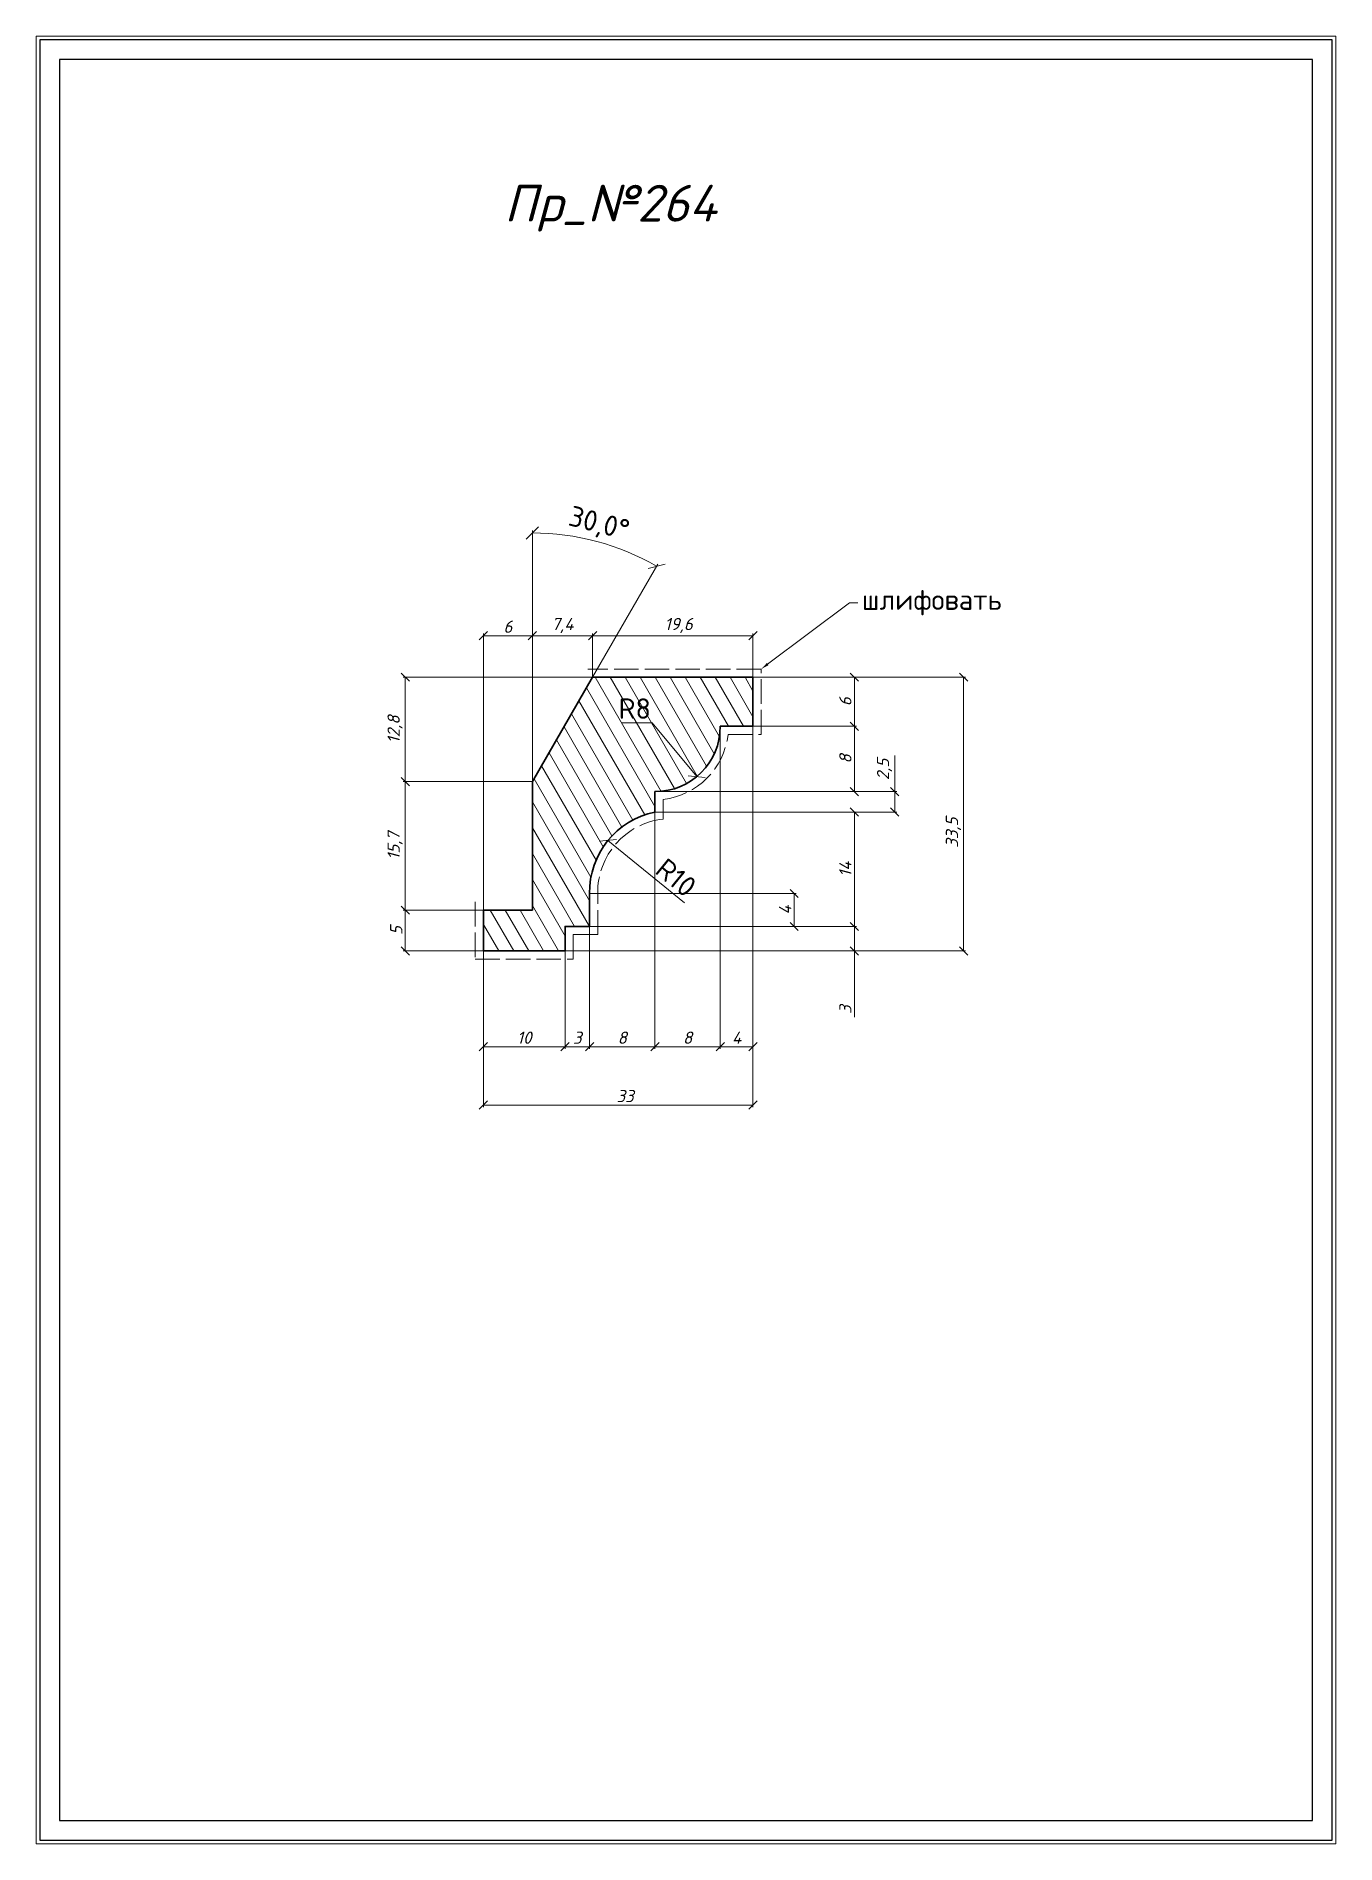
# Model space of a CAD drawing. Header units: millimetres. Extents: x 867 to 1026, y -1899 to -1678.
import ezdxf
from ezdxf import colors
from ezdxf.entities.mleader import LeaderData, LeaderLine
from ezdxf.math import Vec2, Vec3

# ---------------------------------------------------------------- set-up
doc = ezdxf.new("R2010")
doc.units = ezdxf.units.MM
doc.linetypes.add('ACAD_ISO02W100', pattern=[15, 12, -3])
doc.layers.get('0').update_dxf_attribs({"lineweight": 13})
for name, color, linetype, lineweight in [('Пр_№264', 1, 'Continuous', 35), ('служебный слой ЛИНИИ ПУНКТИРНЫЕ', 7, 'ACAD_ISO02W100', 13), ('служебный слой НАДПИСИ', 7, 'Continuous', 13), ('служебный слой РАЗМЕРЫ', 7, 'Continuous', 9), ('служебный слой ШТАМП', 7, 'Continuous', 30), ('служебный слой ШТРИХОВКА', 7, 'Continuous', 5)]:
    doc.layers.add(name, color=color, linetype=linetype, lineweight=lineweight)
doc.styles.add('ЕСКД', font='isocpeur.ttf', dxfattribs={"oblique": 15})
doc.styles.add('ЕСКД профили размеры', font='isocpeur.ttf')
doc.styles.add('ЕСКД профили текст', font='isocpeur.ttf')
doc.dimstyles.new('ЕСКД', dxfattribs={"dimtxt": 3.5, "dimasz": 2.5, "dimexe": 0.25, "dimexo": 0, "dimgap": 0.35, "dimtad": 1, "dimdec": 1, "dimzin": 9, "dimtxsty": 'ЕСКД', "dimblk": 'OBLIQUE', "dimcen": 0, "dimclrd": 256, "dimclre": 256, "dimclrt": 256, "dimadec": 1, "dimazin": 0, "dimtfac": 1, "dimtdec": 1, "dimtmove": 0, "dimatfit": 3, "dimldrblk": 'DOTSMALL', "dimfxl": 1, "dimlwd": -1, "dimlwe": -1, "dimarcsym": 0})
doc.dimstyles.new('ЕСКД профили', dxfattribs={"dimtxt": 1.5, "dimasz": 1, "dimexe": 0.3, "dimexo": 0, "dimgap": 0.35, "dimtad": 1, "dimdec": 1, "dimzin": 9, "dimtxsty": 'ЕСКД профили размеры', "dimblk": 'OBLIQUE', "dimcen": 0, "dimclrd": 256, "dimclre": 256, "dimclrt": 256, "dimadec": 1, "dimazin": 0, "dimtfac": 1, "dimtdec": 1, "dimtmove": 0, "dimatfit": 3, "dimldrblk": 'DOTSMALL', "dimfxl": 1, "dimlwd": -1, "dimlwe": -1, "dimarcsym": 0})
doc.dimstyles.new('ЕСКД профили$4', dxfattribs={"dimtxt": 1.5, "dimasz": 1, "dimexe": 0.3, "dimexo": 0, "dimgap": 0.35, "dimtad": 1, "dimtoh": 1, "dimdec": 1, "dimzin": 9, "dimtxsty": 'ЕСКД профили размеры', "dimblk": 'OBLIQUE', "dimcen": 0, "dimse1": 1, "dimclrd": 256, "dimclre": 256, "dimclrt": 256, "dimadec": 1, "dimazin": 0, "dimtfac": 1, "dimtdec": 1, "dimtofl": 0, "dimtmove": 0, "dimatfit": 3, "dimldrblk": 'DOTSMALL', "dimfxl": 1, "dimlwd": -1, "dimlwe": -1, "dimarcsym": 2})

# ---------------------------------------------------------------- blocks, each defined once
blk = doc.blocks.new('_OBLIQUE')
at = {"color": 0, "linetype": 'ByBlock'}
blk.add_line((-0.5, -0.5), (0.5, 0.5), dxfattribs=at)
blk = doc.blocks.new('*D3')
at = {"layer": 'Defpoints', "color": 0, "transparency": 16777216}
for p in [(938.0501357284245, -1740.763726795509), (935.0174761494407, -1756.583870042454), (927.6432558511488, -1769.356394265301), (927.6432558511488, -1769.356394265301), (927.6432558511485, -1785.083870042454)]:
    blk.add_point(p, dxfattribs=at)
at = {"layer": 'служебный слой РАЗМЕРЫ', "transparency": 16777216}
for p, q in [((927.6432558511488, -1769.356394265301), (927.6432558511486, -1738.628713088154)), ((935.0174761494407, -1756.583870042454), (943.0070964397225, -1742.745441766503))]:
    blk.add_line(p, q, dxfattribs=at)
blk.add_arc((927.6432558511488, -1769.356394265301), 30.42768117714752, 59.99999999999987, 89.99999999999984, dxfattribs=at)
at = {"layer": 'служебный слой РАЗМЕРЫ', "transparency": 16777216, "xscale": 1.5, "yscale": 1.5, "zscale": 1.5}
for p, rotation in [((927.6432558511488, -1738.928713088154), 179.9999999999999), ((942.8570964397226, -1743.005249387638), 329.9999999999999)]:
    blk.add_blockref('_OBLIQUE', p, dxfattribs=dict(at, rotation=rotation))
at = {"layer": 'служебный слой РАЗМЕРЫ', "transparency": 16777216, "insert": (935.771824380545, -1737.96402448872), "char_height": 2.5, "attachment_point": 5, "rotation": 345.4829800644861, "style": 'ЕСКД профили размеры'}
blk.add_mtext('30,0°', dxfattribs=at)
blk = doc.blocks.new('_DotSmall')
at = {"color": 0, "linetype": 'ByBlock', "lineweight": -3, "const_width": 0.5}
blk.add_lwpolyline([(-0.0625, 0, 1), (0.0625, 0, 1)], format="xyb", close=True, dxfattribs=at)
blk = doc.blocks.new('*D24')
at = {"layer": 'Defpoints', "color": 0, "transparency": 16777216}
for p in [(912.0805425131625, -1756.583870042454), (935.0174761494407, -1756.583870042454), (927.6432558511488, -1769.356394265301)]:
    blk.add_point(p, dxfattribs=at)
at = {"layer": 'служебный слой РАЗМЕРЫ', "transparency": 16777216}
for p, q in [((935.0174761494407, -1756.583870042454), (911.8305425131625, -1756.583870042454)), ((912.0805425131625, -1769.356394265301), (912.0805425131625, -1756.583870042454)), ((927.6432558511488, -1769.356394265301), (911.8305425131625, -1769.356394265301))]:
    blk.add_line(p, q, dxfattribs=at)
for p, rotation in [((912.0805425131625, -1756.583870042454), 90), ((912.0805425131625, -1769.356394265301), 270)]:
    blk.add_blockref('_OBLIQUE', p, dxfattribs=dict(at, rotation=rotation))
at = {"layer": 'служебный слой РАЗМЕРЫ', "transparency": 16777216, "insert": (910.8305425131628, -1762.970132153877), "char_height": 1.5, "attachment_point": 5, "rotation": 90, "style": 'ЕСКД'}
blk.add_mtext('12,8', dxfattribs=at)
blk = doc.blocks.new('*D23')
at = {"layer": 'Defpoints', "color": 0, "transparency": 16777216}
for p in [(912.0805425131625, -1769.356394265301), (927.6432558511488, -1769.356394265301), (921.6432558511488, -1785.083870042454)]:
    blk.add_point(p, dxfattribs=at)
at = {"layer": 'служебный слой РАЗМЕРЫ', "transparency": 16777216}
for p, q in [((927.6432558511488, -1769.356394265301), (911.8305425131625, -1769.356394265301)), ((912.0805425131625, -1785.083870042454), (912.0805425131625, -1769.356394265301)), ((921.6432558511488, -1785.083870042454), (911.8305425131625, -1785.083870042454))]:
    blk.add_line(p, q, dxfattribs=at)
for p, rotation in [((912.0805425131625, -1769.356394265301), 90), ((912.0805425131625, -1785.083870042454), 270)]:
    blk.add_blockref('_OBLIQUE', p, dxfattribs=dict(at, rotation=rotation))
at = {"layer": 'служебный слой РАЗМЕРЫ', "transparency": 16777216, "insert": (910.8305425131628, -1777.220132153877), "char_height": 1.5, "attachment_point": 5, "rotation": 90, "style": 'ЕСКД'}
blk.add_mtext('15,7', dxfattribs=at)
blk = doc.blocks.new('*D22')
at = {"layer": 'Defpoints', "color": 0, "transparency": 16777216}
for p in [(921.6432558511488, -1785.083870042454), (912.0805425131623, -1790.083870042454), (921.6432558511488, -1790.083870042454)]:
    blk.add_point(p, dxfattribs=at)
at = {"layer": 'служебный слой РАЗМЕРЫ', "transparency": 16777216}
for p, q in [((921.6432558511488, -1785.083870042454), (911.8305425131623, -1785.083870042454)), ((912.0805425131623, -1785.083870042454), (912.0805425131623, -1790.083870042454)), ((921.6432558511488, -1790.083870042454), (911.8305425131623, -1790.083870042454))]:
    blk.add_line(p, q, dxfattribs=at)
for p, rotation in [((912.0805425131623, -1785.083870042454), 90), ((912.0805425131623, -1790.083870042454), 270)]:
    blk.add_blockref('_OBLIQUE', p, dxfattribs=dict(at, rotation=rotation))
at = {"layer": 'служебный слой РАЗМЕРЫ', "transparency": 16777216, "insert": (910.9805425131625, -1787.583870042454), "char_height": 1.5, "attachment_point": 5, "rotation": 90, "style": 'ЕСКД'}
blk.add_mtext('5', dxfattribs=at)
blk = doc.blocks.new('*D21')
at = {"layer": 'Defpoints', "color": 0, "transparency": 16777216}
for p in [(921.6432558511488, -1751.497861679085), (927.6432558511488, -1769.356394265301), (921.6432558511488, -1785.083870042454)]:
    blk.add_point(p, dxfattribs=at)
at = {"layer": 'служебный слой РАЗМЕРЫ', "transparency": 16777216}
for p, q in [((921.6432558511488, -1785.083870042454), (921.6432558511488, -1751.247861679085)), ((927.6432558511488, -1751.497861679085), (921.6432558511488, -1751.497861679085)), ((927.6432558511488, -1769.356394265301), (927.6432558511488, -1751.247861679085))]:
    blk.add_line(p, q, dxfattribs=at)
at = {"layer": 'служебный слой РАЗМЕРЫ', "transparency": 16777216, "rotation": 180}
blk.add_blockref('_OBLIQUE', (921.6432558511488, -1751.497861679085), dxfattribs=at)
at = {"layer": 'служебный слой РАЗМЕРЫ', "transparency": 16777216}
blk.add_blockref('_OBLIQUE', (927.6432558511488, -1751.497861679085), dxfattribs=at)
at = {"layer": 'служебный слой РАЗМЕРЫ', "transparency": 16777216, "insert": (924.6432558511488, -1750.397861679085), "char_height": 1.5, "attachment_point": 5, "style": 'ЕСКД'}
blk.add_mtext('6', dxfattribs=at)
blk = doc.blocks.new('*D20')
at = {"layer": 'Defpoints', "color": 0, "transparency": 16777216}
for p in [(927.6432558511488, -1751.497861679085), (935.0174761494407, -1756.583870042454), (927.6432558511488, -1769.356394265301)]:
    blk.add_point(p, dxfattribs=at)
at = {"layer": 'служебный слой РАЗМЕРЫ', "transparency": 16777216}
for p, q in [((927.6432558511488, -1769.356394265301), (927.6432558511488, -1751.247861679085)), ((935.0174761494407, -1751.497861679085), (927.6432558511488, -1751.497861679085)), ((935.0174761494407, -1756.583870042454), (935.0174761494407, -1751.247861679085))]:
    blk.add_line(p, q, dxfattribs=at)
at = {"layer": 'служебный слой РАЗМЕРЫ', "transparency": 16777216, "rotation": 180}
blk.add_blockref('_OBLIQUE', (927.6432558511488, -1751.497861679085), dxfattribs=at)
at = {"layer": 'служебный слой РАЗМЕРЫ', "transparency": 16777216}
blk.add_blockref('_OBLIQUE', (935.0174761494407, -1751.497861679085), dxfattribs=at)
at = {"layer": 'служебный слой РАЗМЕРЫ', "transparency": 16777216, "insert": (931.3303660002947, -1750.247861679085), "char_height": 1.5, "attachment_point": 5, "style": 'ЕСКД'}
blk.add_mtext('7,4', dxfattribs=at)
blk = doc.blocks.new('*D19')
at = {"layer": 'Defpoints', "color": 0, "transparency": 16777216}
for p in [(935.0174761494407, -1751.497861679085), (935.0174761494407, -1756.583870042454), (954.6473853018879, -1756.583870042454)]:
    blk.add_point(p, dxfattribs=at)
at = {"layer": 'служебный слой РАЗМЕРЫ', "transparency": 16777216}
for p, q in [((935.0174761494407, -1756.583870042454), (935.0174761494407, -1751.247861679085)), ((954.6473853018879, -1751.497861679085), (935.0174761494407, -1751.497861679085)), ((954.6473853018879, -1756.583870042454), (954.6473853018879, -1751.247861679085))]:
    blk.add_line(p, q, dxfattribs=at)
at = {"layer": 'служебный слой РАЗМЕРЫ', "transparency": 16777216, "rotation": 180}
blk.add_blockref('_OBLIQUE', (935.0174761494407, -1751.497861679085), dxfattribs=at)
at = {"layer": 'служебный слой РАЗМЕРЫ', "transparency": 16777216}
blk.add_blockref('_OBLIQUE', (954.6473853018879, -1751.497861679085), dxfattribs=at)
at = {"layer": 'служебный слой РАЗМЕРЫ', "transparency": 16777216, "insert": (945.54888781214, -1750.247861679085), "char_height": 1.5, "attachment_point": 5, "style": 'ЕСКД'}
blk.add_mtext('19,6', dxfattribs=at)
blk = doc.blocks.new('*D4')
at = {"layer": 'Defpoints', "color": 0, "transparency": 16777216}
for p in [(942.6473853018877, -1762.583870042454), (947.7592979945928, -1768.737596443764)]:
    blk.add_point(p, dxfattribs=at)
at = {"layer": 'служебный слой РАЗМЕРЫ', "transparency": 16777216}
for p, q in [((938.5531299314896, -1762.169455030117), (942.3031299314898, -1762.169455030117)), ((942.3031299314898, -1762.169455030117), (947.7592979945928, -1768.737596443764))]:
    blk.add_line(p, q, dxfattribs=at)
at = {"layer": 'служебный слой РАЗМЕРЫ', "transparency": 16777216, "xscale": 1.5, "yscale": 1.5, "zscale": 1.5, "rotation": 309.7164794714358}
blk.add_blockref('_OBLIQUE', (947.7592979945928, -1768.737596443764), dxfattribs=at)
at = {"layer": 'служебный слой РАЗМЕРЫ', "lineweight": 5, "transparency": 16777216, "insert": (940.1781299314897, -1760.419455030117), "char_height": 2.5, "attachment_point": 5, "style": 'ЕСКД профили размеры'}
blk.add_mtext('R8', dxfattribs=at)
blk = doc.blocks.new('*D5')
at = {"layer": 'Defpoints', "color": 0, "transparency": 16777216}
for p in [(936.8996749268256, -1776.554487588661), (944.6384417567501, -1782.875987942004)]:
    blk.add_point(p, dxfattribs=at)
at = {"layer": 'служебный слой РАЗМЕРЫ', "transparency": 16777216}
blk.add_line((946.2580343755901, -1784.198970729478), (936.8996749268256, -1776.554487588661), dxfattribs=at)
at = {"layer": 'служебный слой РАЗМЕРЫ', "transparency": 16777216, "xscale": 1.5, "yscale": 1.5, "zscale": 1.5, "rotation": 140.7559382196048}
blk.add_blockref('_OBLIQUE', (936.8996749268256, -1776.554487588661), dxfattribs=at)
at = {"layer": 'служебный слой РАЗМЕРЫ', "lineweight": 5, "transparency": 16777216, "insert": (945.2353681513077, -1781.10394992281), "char_height": 2.5, "attachment_point": 5, "rotation": 320.75593821960473, "style": 'ЕСКД профили размеры'}
blk.add_mtext('R10', dxfattribs=at)
blk = doc.blocks.new('*D18')
at = {"layer": 'Defpoints', "color": 0, "transparency": 16777216}
for p in [(934.6473853018588, -1783.045309176396), (934.6473853018588, -1787.083870042454), (959.6963782265618, -1787.083870042454)]:
    blk.add_point(p, dxfattribs=at)
at = {"layer": 'служебный слой РАЗМЕРЫ', "transparency": 16777216}
for p, q in [((934.6473853018588, -1783.045309176396), (959.9463782265618, -1783.045309176396)), ((959.6963782265618, -1783.045309176396), (959.6963782265618, -1787.083870042454)), ((934.6473853018588, -1787.083870042454), (959.9463782265618, -1787.083870042454))]:
    blk.add_line(p, q, dxfattribs=at)
for p, rotation in [((959.6963782265618, -1783.045309176396), 90), ((959.6963782265618, -1787.083870042454), 270)]:
    blk.add_blockref('_OBLIQUE', p, dxfattribs=dict(at, rotation=rotation))
at = {"layer": 'служебный слой РАЗМЕРЫ', "transparency": 16777216, "insert": (958.596378226562, -1785.064589609425), "char_height": 1.5, "attachment_point": 5, "rotation": 90, "style": 'ЕСКД'}
blk.add_mtext('4', dxfattribs=at)
blk = doc.blocks.new('*D17')
at = {"layer": 'Defpoints', "color": 0, "transparency": 16777216}
for p in [(954.6473853018879, -1762.583870042454), (921.6432558511488, -1790.083870042454), (954.6473853018879, -1808.933871104076)]:
    blk.add_point(p, dxfattribs=at)
at = {"layer": 'служебный слой РАЗМЕРЫ', "transparency": 16777216}
for p, q in [((954.6473853018879, -1762.583870042454), (954.6473853018879, -1809.183871104076)), ((921.6432558511488, -1790.083870042454), (921.6432558511488, -1809.183871104076)), ((921.6432558511488, -1808.933871104076), (954.6473853018879, -1808.933871104076))]:
    blk.add_line(p, q, dxfattribs=at)
at = {"layer": 'служебный слой РАЗМЕРЫ', "transparency": 16777216, "rotation": 180}
blk.add_blockref('_OBLIQUE', (921.6432558511488, -1808.933871104076), dxfattribs=at)
at = {"layer": 'служебный слой РАЗМЕРЫ', "transparency": 16777216}
blk.add_blockref('_OBLIQUE', (954.6473853018879, -1808.933871104076), dxfattribs=at)
at = {"layer": 'служебный слой РАЗМЕРЫ', "transparency": 16777216, "insert": (938.9993188243825, -1807.833871104076), "char_height": 1.5, "attachment_point": 5, "style": 'ЕСКД'}
blk.add_mtext('33', dxfattribs=at)
blk = doc.blocks.new('*D16')
at = {"layer": 'Defpoints', "color": 0, "transparency": 16777216}
for p in [(921.6432558511488, -1790.083870042454), (931.6432558511488, -1790.083870042454), (921.6432558511488, -1801.795111886295)]:
    blk.add_point(p, dxfattribs=at)
at = {"layer": 'служебный слой РАЗМЕРЫ', "transparency": 16777216}
for p, q in [((921.6432558511488, -1790.083870042454), (921.6432558511488, -1802.045111886295)), ((931.6432558511488, -1790.083870042454), (931.6432558511488, -1802.045111886295)), ((931.6432558511488, -1801.795111886295), (921.6432558511488, -1801.795111886295))]:
    blk.add_line(p, q, dxfattribs=at)
at = {"layer": 'служебный слой РАЗМЕРЫ', "transparency": 16777216, "rotation": 180}
blk.add_blockref('_OBLIQUE', (921.6432558511488, -1801.795111886295), dxfattribs=at)
at = {"layer": 'служебный слой РАЗМЕРЫ', "transparency": 16777216}
blk.add_blockref('_OBLIQUE', (931.6432558511488, -1801.795111886295), dxfattribs=at)
at = {"layer": 'служебный слой РАЗМЕРЫ', "transparency": 16777216, "insert": (926.6432558511488, -1800.695111886295), "char_height": 1.5, "attachment_point": 5, "style": 'ЕСКД'}
blk.add_mtext('10', dxfattribs=at)
blk = doc.blocks.new('*D15')
at = {"layer": 'Defpoints', "color": 0, "transparency": 16777216}
for p in [(934.6473853018588, -1787.083870042454), (931.6432558511488, -1790.083870042454), (931.6432558511488, -1801.795111886295)]:
    blk.add_point(p, dxfattribs=at)
at = {"layer": 'служебный слой РАЗМЕРЫ', "transparency": 16777216}
for p, q in [((934.6473853018588, -1787.083870042454), (934.6473853018588, -1802.045111886295)), ((931.6432558511488, -1790.083870042454), (931.6432558511488, -1802.045111886295)), ((934.6473853018588, -1801.795111886295), (931.6432558511488, -1801.795111886295))]:
    blk.add_line(p, q, dxfattribs=at)
at = {"layer": 'служебный слой РАЗМЕРЫ', "transparency": 16777216, "rotation": 180}
blk.add_blockref('_OBLIQUE', (931.6432558511488, -1801.795111886295), dxfattribs=at)
at = {"layer": 'служебный слой РАЗМЕРЫ', "transparency": 16777216}
blk.add_blockref('_OBLIQUE', (934.6473853018588, -1801.795111886295), dxfattribs=at)
at = {"layer": 'служебный слой РАЗМЕРЫ', "transparency": 16777216, "insert": (933.1453205765038, -1800.695111886295), "char_height": 1.5, "attachment_point": 5, "style": 'ЕСКД'}
blk.add_mtext('3', dxfattribs=at)
blk = doc.blocks.new('*D14')
at = {"layer": 'Defpoints', "color": 0, "transparency": 16777216}
for p in [(942.6473853018574, -1773.083870042454), (934.6473853018588, -1787.083870042454), (934.6473853018588, -1801.795111886295)]:
    blk.add_point(p, dxfattribs=at)
at = {"layer": 'служебный слой РАЗМЕРЫ', "transparency": 16777216}
for p, q in [((942.6473853018574, -1773.083870042454), (942.6473853018574, -1802.045111886295)), ((934.6473853018588, -1787.083870042454), (934.6473853018588, -1802.045111886295)), ((942.6473853018574, -1801.795111886295), (934.6473853018588, -1801.795111886295))]:
    blk.add_line(p, q, dxfattribs=at)
at = {"layer": 'служебный слой РАЗМЕРЫ', "transparency": 16777216, "rotation": 180}
blk.add_blockref('_OBLIQUE', (934.6473853018588, -1801.795111886295), dxfattribs=at)
at = {"layer": 'служебный слой РАЗМЕРЫ', "transparency": 16777216}
blk.add_blockref('_OBLIQUE', (942.6473853018574, -1801.795111886295), dxfattribs=at)
at = {"layer": 'служебный слой РАЗМЕРЫ', "transparency": 16777216, "insert": (938.6473853018581, -1800.695111886295), "char_height": 1.5, "attachment_point": 5, "style": 'ЕСКД'}
blk.add_mtext('8', dxfattribs=at)
blk = doc.blocks.new('*D13')
at = {"layer": 'Defpoints', "color": 0, "transparency": 16777216}
for p in [(950.6473853018879, -1762.583870042454), (942.6473853018574, -1773.083870042454), (942.6473853018574, -1801.795111886295)]:
    blk.add_point(p, dxfattribs=at)
at = {"layer": 'служебный слой РАЗМЕРЫ', "transparency": 16777216}
for p, q in [((950.6473853018879, -1762.583870042454), (950.6473853018879, -1802.045111886295)), ((942.6473853018574, -1773.083870042454), (942.6473853018574, -1802.045111886295)), ((950.6473853018879, -1801.795111886295), (942.6473853018574, -1801.795111886295))]:
    blk.add_line(p, q, dxfattribs=at)
at = {"layer": 'служебный слой РАЗМЕРЫ', "transparency": 16777216, "rotation": 180}
blk.add_blockref('_OBLIQUE', (942.6473853018574, -1801.795111886295), dxfattribs=at)
at = {"layer": 'служебный слой РАЗМЕРЫ', "transparency": 16777216}
blk.add_blockref('_OBLIQUE', (950.6473853018879, -1801.795111886295), dxfattribs=at)
at = {"layer": 'служебный слой РАЗМЕРЫ', "transparency": 16777216, "insert": (946.6473853018726, -1800.695111886295), "char_height": 1.5, "attachment_point": 5, "style": 'ЕСКД'}
blk.add_mtext('8', dxfattribs=at)
blk = doc.blocks.new('*D12')
at = {"layer": 'Defpoints', "color": 0, "transparency": 16777216}
for p in [(950.6473853018879, -1762.583870042454), (954.6473853018879, -1762.583870042454), (950.6473853018879, -1801.795111886295)]:
    blk.add_point(p, dxfattribs=at)
at = {"layer": 'служебный слой РАЗМЕРЫ', "transparency": 16777216}
for p, q in [((950.6473853018879, -1762.583870042454), (950.6473853018879, -1802.045111886295)), ((954.6473853018879, -1762.583870042454), (954.6473853018879, -1802.045111886295)), ((954.6473853018879, -1801.795111886295), (950.6473853018879, -1801.795111886295))]:
    blk.add_line(p, q, dxfattribs=at)
at = {"layer": 'служебный слой РАЗМЕРЫ', "transparency": 16777216, "rotation": 180}
blk.add_blockref('_OBLIQUE', (950.6473853018879, -1801.795111886295), dxfattribs=at)
at = {"layer": 'служебный слой РАЗМЕРЫ', "transparency": 16777216}
blk.add_blockref('_OBLIQUE', (954.6473853018879, -1801.795111886295), dxfattribs=at)
at = {"layer": 'служебный слой РАЗМЕРЫ', "transparency": 16777216, "insert": (952.6473853018879, -1800.695111886295), "char_height": 1.5, "attachment_point": 5, "style": 'ЕСКД'}
blk.add_mtext('4', dxfattribs=at)
blk = doc.blocks.new('*D11')
at = {"layer": 'Defpoints', "color": 0, "transparency": 16777216}
for p in [(954.6473853018879, -1756.583870042454), (980.4347963738862, -1756.583870042454), (931.6432558511488, -1790.083870042454)]:
    blk.add_point(p, dxfattribs=at)
at = {"layer": 'служебный слой РАЗМЕРЫ', "transparency": 16777216}
for p, q in [((954.6473853018879, -1756.583870042454), (980.6847963738862, -1756.583870042454)), ((980.4347963738862, -1790.083870042454), (980.4347963738862, -1756.583870042454)), ((931.6432558511488, -1790.083870042454), (980.6847963738862, -1790.083870042454))]:
    blk.add_line(p, q, dxfattribs=at)
for p, rotation in [((980.4347963738862, -1756.583870042454), 90), ((980.4347963738862, -1790.083870042454), 270)]:
    blk.add_blockref('_OBLIQUE', p, dxfattribs=dict(at, rotation=rotation))
at = {"layer": 'служебный слой РАЗМЕРЫ', "transparency": 16777216, "insert": (979.1847963738865, -1775.59466157831), "char_height": 1.5, "attachment_point": 5, "rotation": 90, "style": 'ЕСКД'}
blk.add_mtext('33,5', dxfattribs=at)
blk = doc.blocks.new('*D8')
at = {"layer": 'Defpoints', "color": 0, "transparency": 16777216}
for p in [(942.6473853018879, -1770.583870042454), (971.9971854456062, -1770.583870042454), (942.6473853018588, -1773.083870042454)]:
    blk.add_point(p, dxfattribs=at)
at = {"layer": 'служебный слой РАЗМЕРЫ', "transparency": 16777216}
for p, q in [((971.9971854456062, -1770.583870042454), (971.9971854456062, -1766.156946253807)), ((942.6473853018879, -1770.583870042454), (972.2471854456062, -1770.583870042454)), ((971.9971854456062, -1773.083870042454), (971.9971854456062, -1770.583870042454)), ((942.6473853018588, -1773.083870042454), (972.2471854456062, -1773.083870042454))]:
    blk.add_line(p, q, dxfattribs=at)
for p, rotation in [((971.9971854456062, -1770.583870042454), 90), ((971.9971854456062, -1773.083870042454), 270)]:
    blk.add_blockref('_OBLIQUE', p, dxfattribs=dict(at, rotation=rotation))
at = {"layer": 'служебный слой РАЗМЕРЫ', "transparency": 16777216, "insert": (970.7471854456064, -1767.87040814813), "char_height": 1.5, "attachment_point": 5, "rotation": 90, "style": 'ЕСКД'}
blk.add_mtext('2,5', dxfattribs=at)
blk = doc.blocks.new('*D6')
at = {"layer": 'Defpoints', "color": 0, "transparency": 16777216}
for p in [(934.6473853018588, -1787.083870042454), (967.0587310671615, -1787.083870042454), (931.6432558511488, -1790.083870042454)]:
    blk.add_point(p, dxfattribs=at)
at = {"layer": 'служебный слой РАЗМЕРЫ', "transparency": 16777216}
for p, q in [((934.6473853018588, -1787.083870042454), (967.3087310671615, -1787.083870042454)), ((967.0587310671615, -1787.083870042454), (967.0587310671615, -1790.083870042454)), ((931.6432558511488, -1790.083870042454), (967.3087310671615, -1790.083870042454)), ((967.0587310671615, -1790.083870042454), (967.0587310671614, -1798.179831936778))]:
    blk.add_line(p, q, dxfattribs=at)
for p, rotation in [((967.0587310671615, -1787.083870042454), 90), ((967.0587310671615, -1790.083870042454), 270)]:
    blk.add_blockref('_OBLIQUE', p, dxfattribs=dict(at, rotation=rotation))
at = {"layer": 'служебный слой РАЗМЕРЫ', "transparency": 16777216, "insert": (965.9587310671617, -1797.253870042454), "char_height": 1.5, "attachment_point": 5, "rotation": 90, "style": 'ЕСКД'}
blk.add_mtext('3', dxfattribs=at)

msp = doc.modelspace()

# ---------------------------------------------------------------- hatches: boundary and pattern name
at = {"layer": 'служебный слой ШТРИХОВКА'}
h = msp.add_hatch(dxfattribs=at)
h.set_pattern_fill('ANSI31', color=256, scale=0.5, angle=75.00000000000001, style=0)
h.set_pattern_definition([(120, (0, 0), (-1.374815328507796, -0.79375), [])])
edge = h.paths.add_edge_path()
edge.add_line((950.6473853018879, -1762.583870042454), (954.6473853018879, -1762.583870042454))
edge.add_line((954.6473853018879, -1762.583870042454), (954.6473853018879, -1756.583870042454))
edge.add_line((954.6473853018879, -1756.583870042454), (935.0174761494407, -1756.583870042454))
edge.add_line((935.0174761494407, -1756.583870042454), (927.6432558511488, -1769.356394265301))
edge.add_line((927.6432558511488, -1769.356394265301), (927.6432558511488, -1785.083870042454))
edge.add_line((927.6432558511488, -1785.083870042454), (921.6432558511488, -1785.083870042454))
edge.add_line((921.6432558511488, -1785.083870042454), (921.6432558511488, -1790.083870042454))
edge.add_line((921.6432558511488, -1790.083870042454), (931.6432558511488, -1790.083870042454))
edge.add_line((931.6432558511488, -1790.083870042454), (931.6432558511488, -1787.083870042454))
edge.add_line((931.6432558511488, -1787.083870042454), (934.6473853018588, -1787.083870042454))
edge.add_line((934.6473853018588, -1787.083870042454), (934.6473853018588, -1783.045309176396))
edge.add_arc((944.6384417567502, -1782.875987942004), 9.992491119097602, 101.4934122795865, 180.9709146912024, ccw=False)
edge.add_line((942.6473853018588, -1773.083870042454), (942.6473853018879, -1770.583870042454))
edge.add_arc((942.6473853018879, -1762.583870042454), 8, 270, 360)

# ---------------------------------------------------------------- linework, layer by layer
at = {"layer": 'Пр_№264', "ltscale": 0.2, "flags": 128}
msp.add_lwpolyline([(950.6473853018879, -1762.583870042454), (954.6473853018879, -1762.583870042454), (954.6473853018879, -1756.583870042454), (935.0174761494407, -1756.583870042454), (927.6432558511488, -1769.356394265301), (927.6432558511488, -1785.083870042454), (921.6432558511488, -1785.083870042454), (921.6432558511488, -1790.083870042454), (931.6432558511488, -1790.083870042454), (931.6432558511488, -1787.083870042454), (934.6473853018588, -1787.083870042454), (934.6473853018588, -1783.045309176396, -0.3613905261963753), (942.6473853018588, -1773.083870042454), (942.6473853018879, -1770.583870042454, 0.4142135623730952)], format="xyb", close=True, dxfattribs=at)
at = {"layer": 'служебный слой ЛИНИИ ПУНКТИРНЫЕ', "ltscale": 0.25}
msp.add_lwpolyline([(920.6432558511488, -1784.083870042454), (920.6432558511488, -1791.083870042454), (932.6432558511488, -1791.083870042454), (932.6432558511488, -1788.083870042454), (935.6473853018588, -1788.083870042454), (935.6473853018588, -1783.036612821782, -0.3873529508663125), (943.6473853018488, -1773.938275503675), (943.6473853018769, -1771.528141952454, 0.3503971393347945), (951.5916572118871, -1763.583870042454), (955.6473853018879, -1763.583870042454), (955.6473853018879, -1755.583870042454), (934.440125880251, -1755.583870042454)], format="xyb", dxfattribs=at)
at = {"layer": 'служебный слой ШТАМП', "color": 6, "lineweight": 5, "ltscale": 100}
msp.add_lwpolyline([(1026.009816113745, -1678.133318392177), (866.8894452029081, -1678.133318392177), (866.8894452029081, -1899.346213058757), (1026.009816113742, -1899.346213058757)], close=True, dxfattribs=at)
at = {"layer": 'служебный слой ШТАМП', "ltscale": 100}
for points in [[(1025.553248317135, -1678.589886188788), (867.3460129995183, -1678.589886188788), (867.3460129995183, -1898.889645262147), (1025.553248317131, -1898.889645262147)], [(1023.153368780452, -1680.989765725481), (869.7458925362012, -1680.989765725481), (869.7458925362012, -1896.489765725467), (1023.153368780449, -1896.489765725467)]]:
    msp.add_lwpolyline(points, close=True, dxfattribs=at)

# ---------------------------------------------------------------- texts
at = {"layer": 'служебный слой НАДПИСИ', "style": 'ЕСКД', "oblique": 15}
msp.add_text('Пр_№264', height=4.5, dxfattribs=at).set_placement((924.1927381139171, -1700.825338668505))

# ---------------------------------------------------------------- dimensions: what is measured, and where the dimension line sits
at = {"layer": 'служебный слой РАЗМЕРЫ'}
dim = msp.add_angular_dim_2l(base=(938.0501357284245, -1740.763726795509), line1=((935.0174761494407, -1756.583870042454), (927.6432558511488, -1769.356394265301)), line2=((927.6432558511488, -1769.356394265301), (927.6432558511488, -1785.083870042454)), dimstyle='ЕСКД профили', override={"dimtxt": 2.5, "dimasz": 1.5, "dimgap": 0.5}, dxfattribs=at)
dim.commit()
dim.dimension.update_dxf_attribs({"geometry": '*D3', "text_midpoint": (935.2704892104482, -1739.900170931328), "dimtype": 130})
for base, p1, p2, picture, middle in [((921.6432558511488, -1751.497861679085), (927.6432558511488, -1769.356394265301), (921.6432558511488, -1785.083870042454), '*D21', (924.6432558511488, -1750.397861679085)), ((927.6432558511488, -1751.497861679085), (935.0174761494407, -1756.583870042454), (927.6432558511488, -1769.356394265301), '*D20', (931.3303660002947, -1750.247861679085)), ((942.6473853018574, -1801.795111886295), (950.6473853018879, -1762.583870042454), (942.6473853018574, -1773.083870042454), '*D13', (946.6473853018726, -1800.695111886295)), ((934.6473853018588, -1801.795111886295), (942.6473853018574, -1773.083870042454), (934.6473853018588, -1787.083870042454), '*D14', (938.6473853018581, -1800.695111886295)), ((931.6432558511488, -1801.795111886295), (934.6473853018588, -1787.083870042454), (931.6432558511488, -1790.083870042454), '*D15', (933.1453205765038, -1800.695111886295)), ((921.6432558511488, -1801.795111886295), (931.6432558511488, -1790.083870042454), (921.6432558511488, -1790.083870042454), '*D16', (926.6432558511488, -1800.695111886295))]:
    dim = msp.add_linear_dim(base=base, p1=p1, p2=p2, dimstyle='ЕСКД', override={"dimtxt": 1.5, "dimasz": 1}, dxfattribs=at)
    dim.commit()
    dim.dimension.update_dxf_attribs({"geometry": picture, "text_midpoint": middle})
for base, p1, p2, picture, middle in [((935.0174761494407, -1751.497861679085), (954.6473853018879, -1756.583870042454), (935.0174761494407, -1756.583870042454), '*D19', (945.54888781214, -1751.497861679085)), ((954.6473853018879, -1808.933871104076), (921.6432558511488, -1790.083870042454), (954.6473853018879, -1762.583870042454), '*D17', (938.9993188243825, -1808.933871104076)), ((950.6473853018879, -1801.795111886295), (954.6473853018879, -1762.583870042454), (950.6473853018879, -1762.583870042454), '*D12', (952.6473853018879, -1801.795111886295))]:
    dim = msp.add_linear_dim(base=base, p1=p1, p2=p2, dimstyle='ЕСКД', override={"dimtxt": 1.5, "dimasz": 1}, dxfattribs=at)
    dim.commit()
    dim.dimension.update_dxf_attribs({"geometry": picture, "text_midpoint": middle, "dimtype": 128})
for base, p1, p2, picture, middle in [((912.0805425131625, -1756.583870042454), (927.6432558511488, -1769.356394265301), (935.0174761494407, -1756.583870042454), '*D24', (910.8305425131628, -1762.970132153877)), ((971.9971854456062, -1770.583870042454), (942.6473853018588, -1773.083870042454), (942.6473853018879, -1770.583870042454), '*D8', (970.7471854456064, -1767.87040814813)), ((912.0805425131625, -1769.356394265301), (921.6432558511488, -1785.083870042454), (927.6432558511488, -1769.356394265301), '*D23', (910.8305425131628, -1777.220132153877))]:
    dim = msp.add_linear_dim(base=base, p1=p1, p2=p2, angle=90, dimstyle='ЕСКД', override={"dimtxt": 1.5, "dimasz": 1}, dxfattribs=at)
    dim.commit()
    dim.dimension.update_dxf_attribs({"geometry": picture, "text_midpoint": middle})
for base, p1, p2, picture, middle in [((980.4347963738862, -1756.583870042454), (931.6432558511488, -1790.083870042454), (954.6473853018879, -1756.583870042454), '*D11', (980.4347963738865, -1775.59466157831)), ((959.6963782265618, -1787.083870042454), (934.6473853018588, -1783.045309176396), (934.6473853018588, -1787.083870042454), '*D18', (959.696378226562, -1785.064589609425)), ((912.0805425131623, -1790.083870042454), (921.6432558511488, -1785.083870042454), (921.6432558511488, -1790.083870042454), '*D22', (912.0805425131625, -1787.583870042454)), ((967.0587310671615, -1787.083870042454), (931.6432558511488, -1790.083870042454), (934.6473853018588, -1787.083870042454), '*D6', (967.0587310671617, -1797.253870042454))]:
    dim = msp.add_linear_dim(base=base, p1=p1, p2=p2, angle=90, dimstyle='ЕСКД', override={"dimtxt": 1.5, "dimasz": 1}, dxfattribs=at)
    dim.commit()
    dim.dimension.update_dxf_attribs({"geometry": picture, "text_midpoint": middle, "dimtype": 128})
for base, p1, p2 in [((967.0587310671617, -1756.583870042454), (954.6473853018879, -1762.583870042454), (954.6473853018879, -1756.583870042454)), ((967.0587310671617, -1762.583870042454), (942.6473853018879, -1770.583870042454), (954.6473853018879, -1762.583870042454)), ((967.0587310671617, -1773.083870042454), (934.6473853018588, -1787.083870042454), (942.6473853018588, -1773.083870042454))]:
    msp.add_linear_dim(base=base, p1=p1, p2=p2, angle=90, dimstyle='ЕСКД', override={"dimtxt": 1.5, "dimasz": 1}, dxfattribs=at).render()
at = {"layer": 'служебный слой РАЗМЕРЫ', "color": 1, "lineweight": 5}
for center, mpoint, picture, middle in [((942.6473853018877, -1762.583870042454), (947.7592979945928, -1768.737596443764), '*D4', (940.1781299314897, -1762.169455030117)), ((944.6384417567501, -1782.875987942004), (936.8996749268256, -1776.554487588661), '*D5', (944.1282742858743, -1782.459251798083))]:
    dim = msp.add_radius_dim(center=center, mpoint=mpoint, dimstyle='ЕСКД профили$4', override={"dimtxt": 2.5, "dimasz": 1.5, "dimgap": 0.5}, dxfattribs=at)
    dim.commit()
    dim.dimension.update_dxf_attribs({"geometry": picture, "text_midpoint": middle, "dimtype": 132})

# ---------------------------------------------------------------- leaders
at = {"layer": 'служебный слой РАЗМЕРЫ'}
ml = msp.add_multileader_mtext('Standard', dxfattribs=at)
ml.set_content('\\A1;шлифовать', color=256, style='ЕСКД профили текст')
ml.set_leader_properties(color=256, linetype='ByLayer', lineweight=-1)
ml.build(insert=Vec2(0, 0))
ml.multileader.update_dxf_attribs({"dogleg_length": 1, "arrow_head_size": 1})
ctx = ml.context
ctx.base_point, ctx.char_height, ctx.arrow_head_size, ctx.landing_gap_size, ctx.plane_origin = Vec3(967.4801850430231, -1747.465458780593), 2.5, 1, 0.5, Vec3(913.0350702673989, -1655.955148018619)
notes = []
notes.append((ctx, [(1, (1, 1, 0), (966.4801850430231, -1747.465458780593), (1, 0), 1, [(0, [(955.6473853018879, -1755.583870042454)], 0, [])])]))
ctx.mtext.insert, ctx.mtext.flow_direction = Vec3(967.9801850430231, -1745.840458780593), 5
for ctx, leaders in notes:
    for number, flags, end, landing, length, lines in leaders:
        leader = LeaderData()
        leader.index, (leader.has_last_leader_line, leader.has_dogleg_vector, leader.attachment_direction) = number, flags
        leader.last_leader_point, leader.dogleg_vector, leader.dogleg_length = Vec3(end), Vec3(landing), length
        for number, points, colour, breaks in lines:
            line = LeaderLine()
            line.index, line.vertices, line.color, line.breaks = number, Vec3.list(points), colors.encode_raw_color(colour), breaks
            leader.lines.append(line)
        ctx.leaders.append(leader)

doc.saveas('drawing.dxf')
